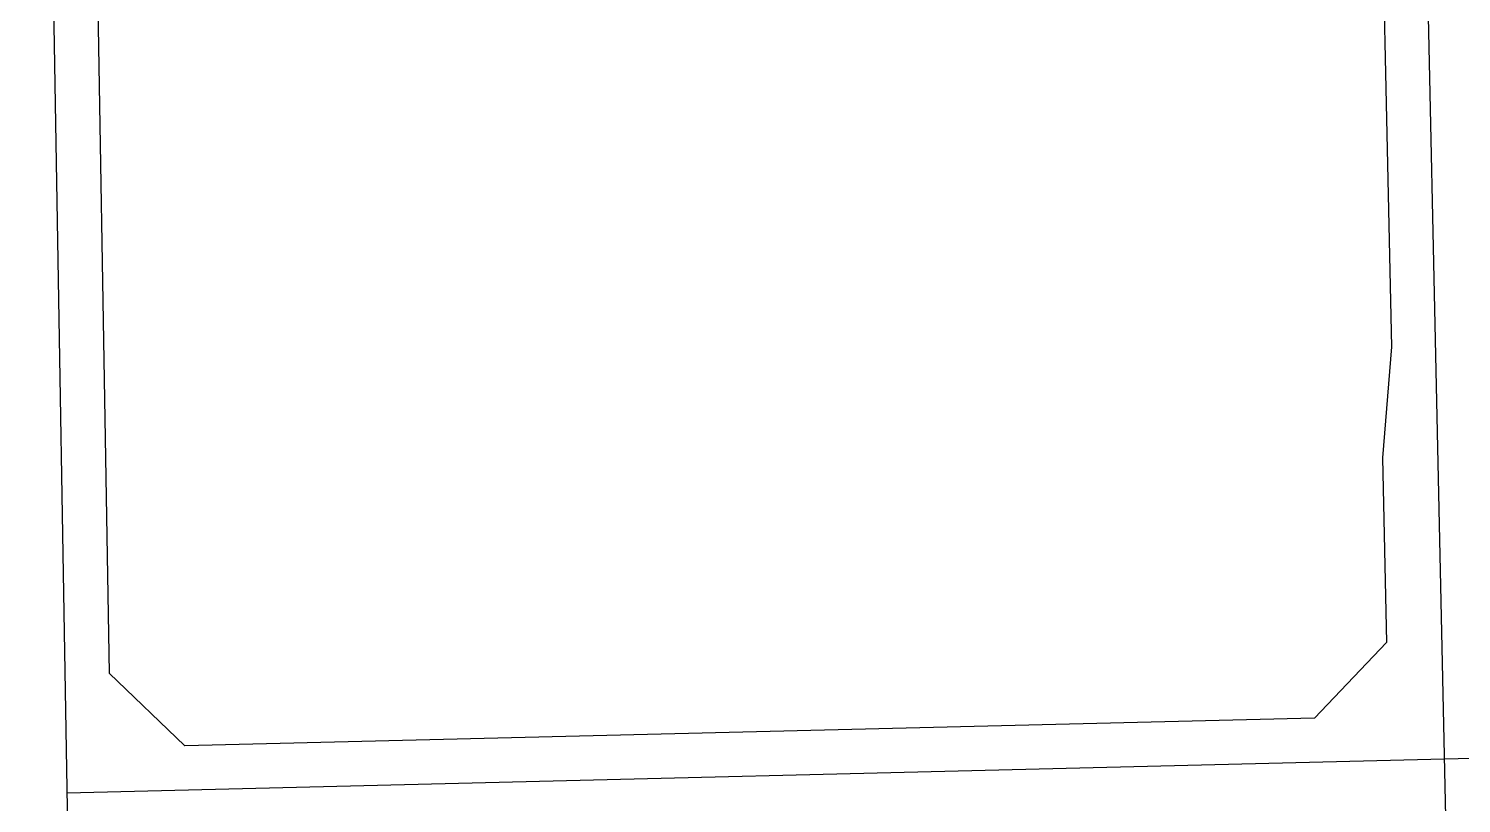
# Model space of a CAD drawing. Extents: x 529262 to 576451, y 2694391 to 2717535.
# Drawn here: x 565717.8 to 566105.5, y 2709056.3 to 2709266.1 of the extents above; entities that cross this region are included whole.
import ezdxf
from ezdxf.xclip import XClip

# ---------------------------------------------------------------- set-up
doc = ezdxf.new("R2010")
doc.units = 0
doc.header["$XCLIPFRAME"] = 0
for name, color, linetype in [('PP-COM', 7, 'Continuous'), ('RD-中线', 40, 'Continuous'), ('RD-红线', 7, 'Continuous')]:
    doc.layers.add(name, color=color, linetype=linetype)

# ---------------------------------------------------------------- blocks, each defined once
blk = doc.blocks.new('A$C19FD0107')
at = {"layer": 'RD-中线', "color": 8, "linetype": 'Continuous', "flags": 128}
for points in [[(-4888.51, 14283.61), (-4903.42, 14970.56, -0.026268), (-4902.93, 14986.3), (-4902.23, 14994.64, 0.026268), (-4901.75, 15010.38), (-4907.67, 15283.2)], [(-5280.16, 15276.46), (-5279.76, 15252.59, 0.00004), (-5279.76, 15252.5), (-5266.41, 14468.45)], [(-4490.73, 14139.44, 0), (-4490.29, 14139.42)], [(-3818.25, 14086.17, 0), (-3817.74, 14086.17)]]:
    blk.add_lwpolyline(points, format="xyb", dxfattribs=at)
blk.add_lwpolyline([(-4566.71, 14685.78), (-4897.06, 14677.67), (-5269.82, 14668.53)], dxfattribs=at)
at = {"layer": 'RD-红线', "color": 8}
for points in [[(-4915.15, 14958.13), (-4911.48, 14789.29)], [(-4911.48, 14789.29), (-4913.83, 14759.23)], [(-4913.83, 14759.23), (-4912.75, 14709.24)], [(-4932.25, 14688.81), (-5237.88, 14681.32)]]:
    blk.add_lwpolyline(points, dxfattribs=at)
at = {"layer": 'RD-红线', "color": 8, "linetype": 'Continuous', "flags": 128}
blk.add_lwpolyline([(-5262.61, 14950.15), (-5258.37, 14700.97)], dxfattribs=at)
at = {"layer": 'RD-红线', "color": 8}
for points in [[(-4932.25, 14688.81), (-4912.75, 14709.24, 0.413385)], [(-5258.37, 14700.97), (-5237.88, 14681.32, 0.416415)]]:
    blk.add_lwpolyline(points, format="xyb", dxfattribs=at)

msp = doc.modelspace()

# ---------------------------------------------------------------- block references
at = {"layer": 'PP-COM'}
ref = msp.add_blockref('A$C19FD0107', (570997.993, 2694390.603), dxfattribs=at)
XClip(ref).set_block_clipping_path([(-9366.4383134884, 14428.6043910822), (-3328.4480743363, 17452.7484863754)])

doc.saveas('drawing.dxf')
